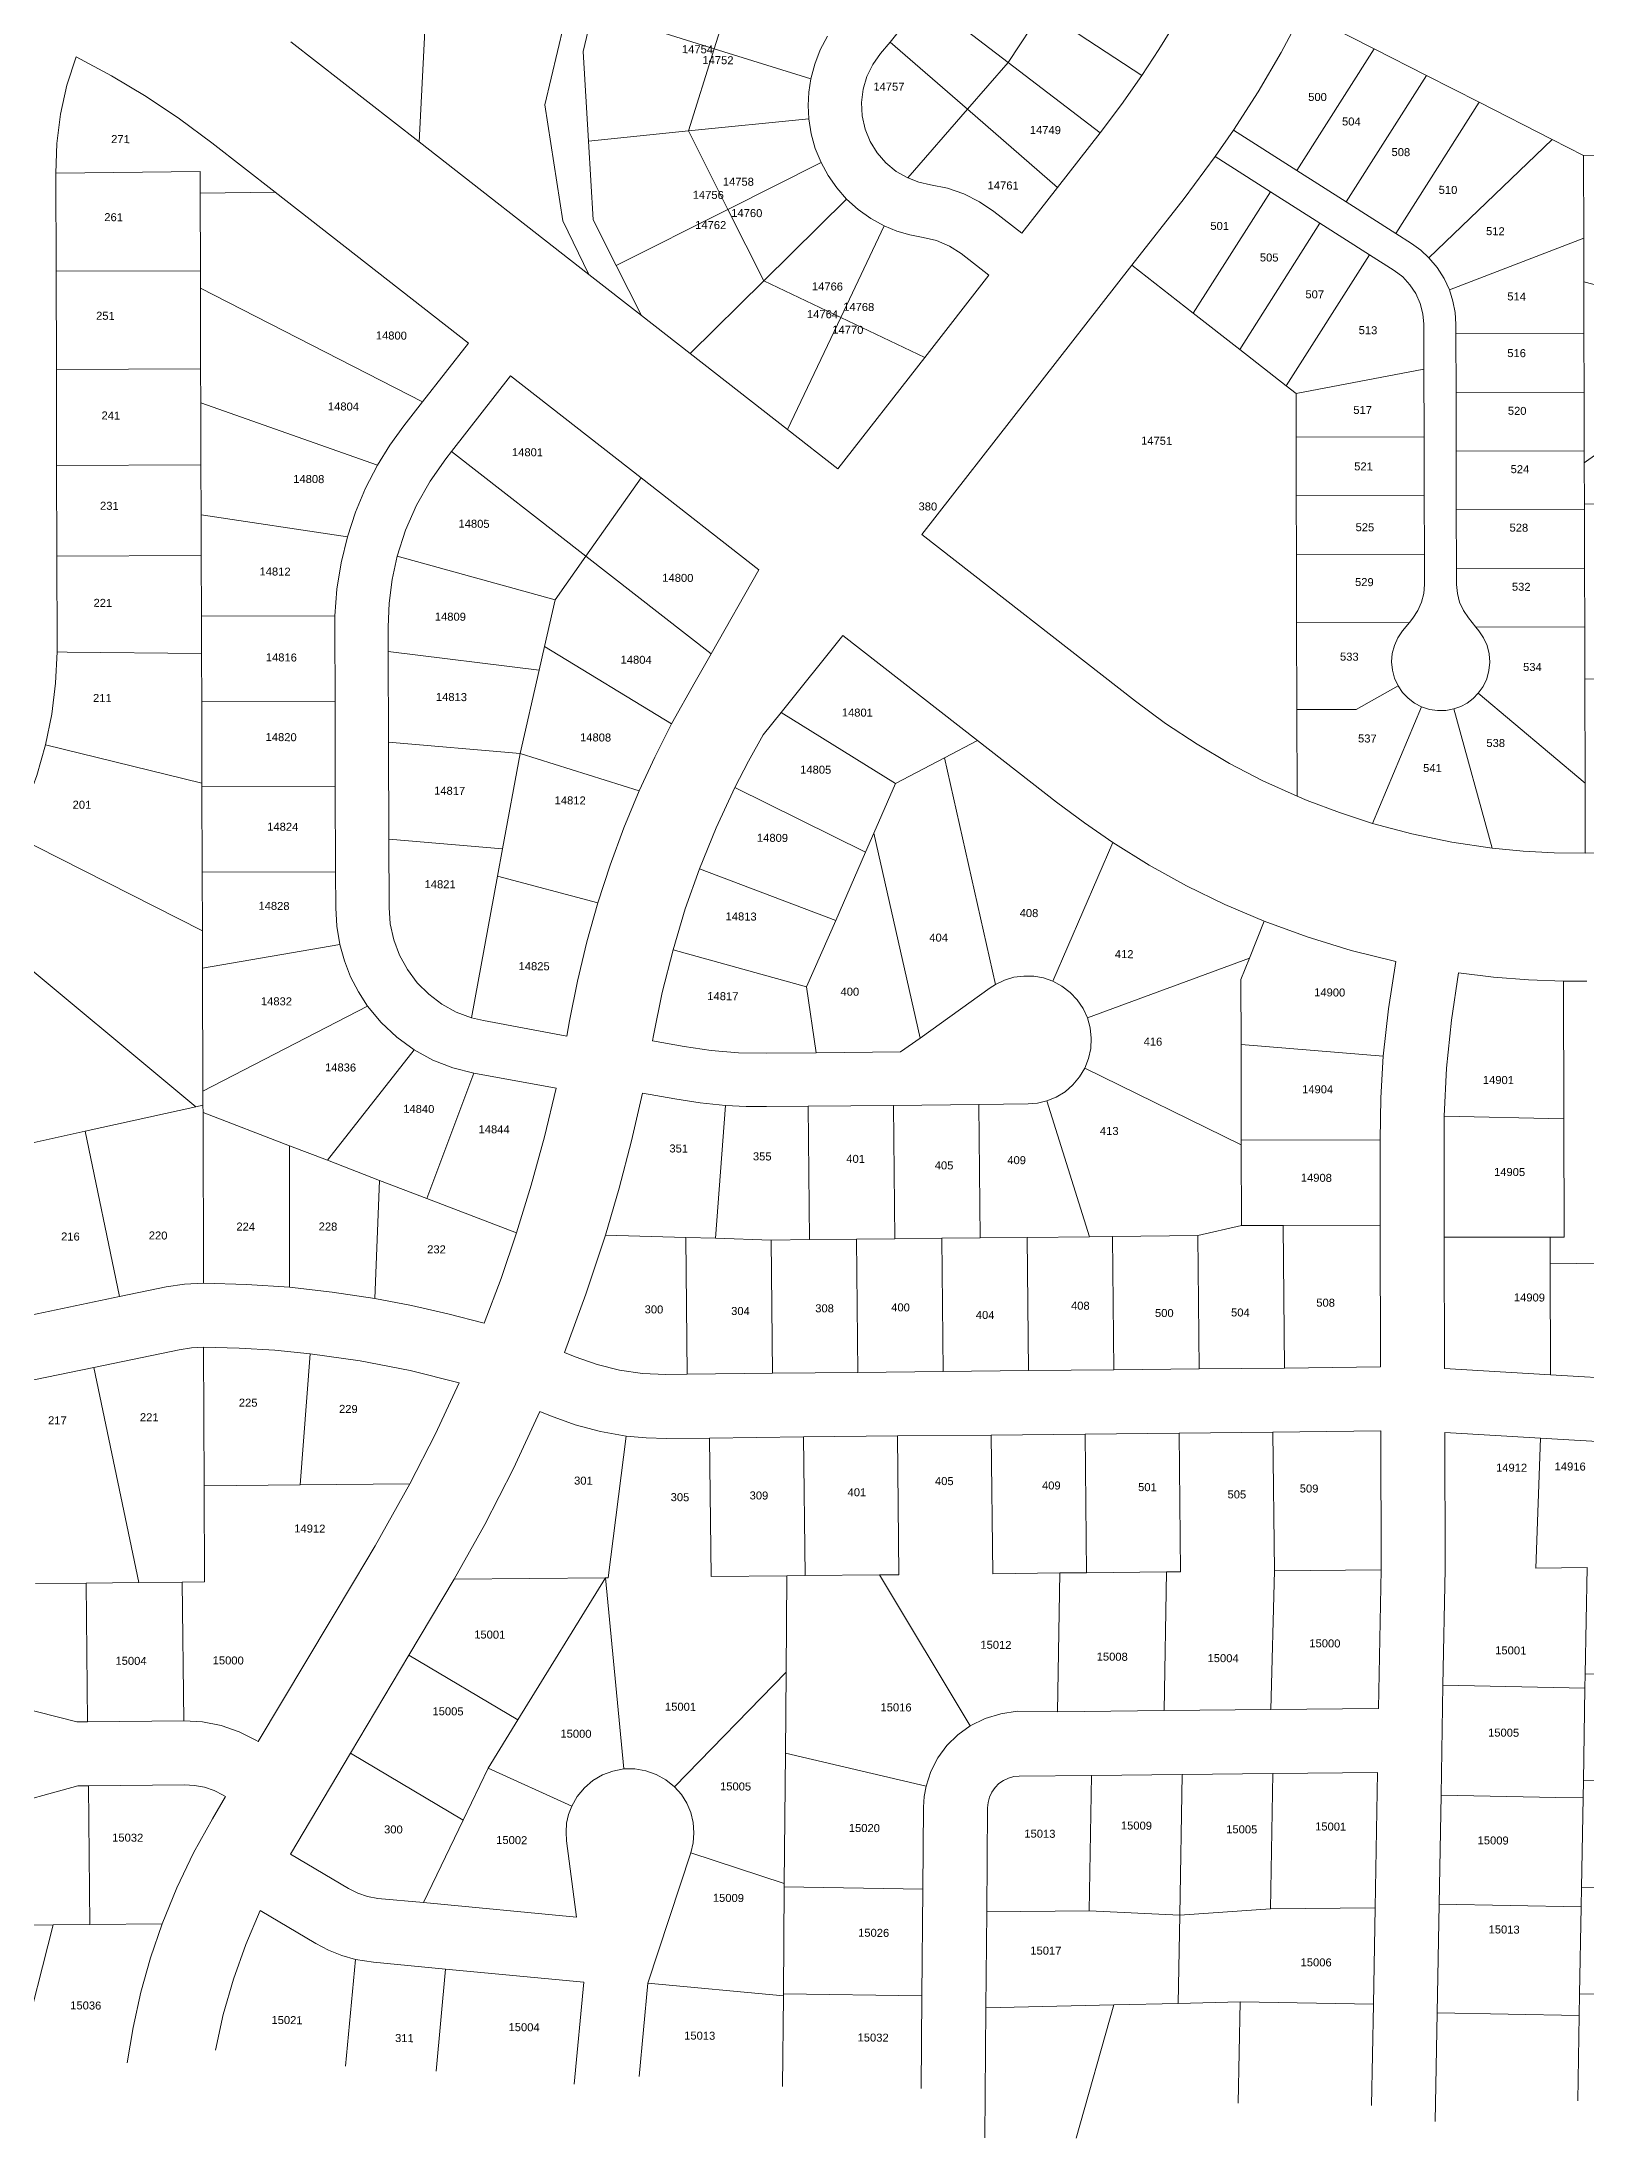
# Model space of a CAD drawing. Header units: feet. Extents: x 2808417 to 2820762, y 948624 to 970780.
# Drawn here: x 2813341 to 2814789, y 959745 to 961710 of the extents above; entities that cross this region are included whole.
import ezdxf
from ezdxf.enums import TextEntityAlignment as Align

# ---------------------------------------------------------------- set-up
doc = ezdxf.new("R2010")
doc.units = ezdxf.units.FT
doc.header["$LTSCALE"] = 0.015
doc.header["$MEASUREMENT"] = 0
doc.layers.add('Dakota County Addresses', color=7, linetype='Continuous')
doc.layers.add('Dakota County Parcels', color=7, linetype='Continuous')
doc.styles.add('Dimensions 100', font='arial.ttf')

# ---------------------------------------------------------------- blocks, each defined once
blk = doc.blocks.new('ACMAP_ANN_TEMPLATE_Dakota County Addresses')
at = {"layer": 'Dakota County Addresses', "style": 'Dimensions 100'}
blk.add_attdef('DakotaCountyAddress', text='', height=50, dxfattribs=at).set_placement((0, 0), align=Align.CENTER)

msp = doc.modelspace()

# ---------------------------------------------------------------- linework, layer by layer
at = {"layer": 'Dakota County Parcels', "lineweight": 5}
for p, q in [((2813694.8, 961616.2), (2813706.4, 961843.6)), ((2813971.3, 961703.4), (2813992.7, 961771.6)), ((2813812.6, 961650.9), (2813838.2, 961758.4)), ((2813848.5, 961700.7), (2813857.7, 961739)), ((2813857.7, 961739), (2813971.3, 961703.4)), ((2814136.4, 961709.6), (2814168.7, 961750.3)), ((2814168.7, 961750.3), (2814246.9, 961690.4)), ((2814246.9, 961690.4), (2814279, 961739.3)), ((2814279, 961739.3), (2814372.1, 961678.2)), ((2814522.8, 961737.3), (2814589.8, 961703.2)), ((2813574.7, 961709.9), (2813694.8, 961616.2)), ((2813853.6, 961616.8), (2813848.5, 961700.7)), ((2813947.2, 961626.3), (2813971.3, 961703.4)), ((2813971.3, 961703.4), (2814061.9, 961675)), ((2814127.4, 961698.9), (2814136.4, 961709.6)), ((2814136.4, 961709.6), (2814208.9, 961646.6)), ((2814517.3, 961589.3), (2814589.8, 961703.2)), ((2814589.8, 961703.2), (2814639, 961678.2)), ((2814208.9, 961646.6), (2814246.9, 961690.4)), ((2814246.9, 961690.4), (2814333.1, 961624.5)), ((2814563.7, 961559.7), (2814639, 961678.2)), ((2814639, 961678.2), (2814688.3, 961653.2)), ((2813812.6, 961650.9), (2813829.5, 961542.2)), ((2813947.2, 961626.3), (2814060.1, 961637.7)), ((2814152.9, 961582.2), (2814208.9, 961646.6)), ((2814208.9, 961646.6), (2814293.2, 961573.4)), ((2814610.1, 961530.2), (2814688.3, 961653.2)), ((2814688.3, 961653.2), (2814756.7, 961618.4)), ((2813500.7, 961615.2), (2813560, 961568.9)), ((2813694.8, 961616.2), (2813854, 961491.9)), ((2813853.6, 961616.8), (2813947.2, 961626.3)), ((2813858, 961542.9), (2813853.6, 961616.8)), ((2813947.2, 961626.3), (2813984.2, 961552.8)), ((2814293.2, 961573.4), (2814333.1, 961624.5)), ((2814458, 961627), (2814440.9, 961602.3)), ((2814517.3, 961589.3), (2814458, 961627)), ((2814641.3, 961507.3), (2814756.7, 961618.4)), ((2814756.7, 961618.4), (2814786.1, 961603.4)), ((2813984.2, 961552.8), (2814071.5, 961596.7)), ((2814411.7, 961563), (2814440.9, 961602.3)), ((2814492.7, 961569.3), (2814440.9, 961602.3)), ((2814786.1, 961603.4), (2814882.9, 961604.6)), ((2814786.3, 961525.9), (2814786.1, 961603.4)), ((2813354.3, 961586.6), (2813489.6, 961588.2)), ((2813354.6, 961494.8), (2813354.3, 961586.6)), ((2813489.6, 961568.1), (2813489.6, 961588.2)), ((2814563.7, 961559.7), (2814517.3, 961589.3)), ((2813489.6, 961568.1), (2813560, 961568.9)), ((2813489.9, 961495.2), (2813489.6, 961568.1)), ((2813560, 961568.9), (2813741.1, 961427.5)), ((2814017.9, 961485.8), (2814095.5, 961562.4)), ((2814259.6, 961530.4), (2814293.2, 961573.4)), ((2814362.8, 961500.4), (2814411.7, 961563)), ((2814420.3, 961455.5), (2814492.7, 961569.3)), ((2814539.1, 961539.8), (2814492.7, 961569.3)), ((2814610.1, 961530.2), (2814563.7, 961559.7)), ((2813829.5, 961542.2), (2813854, 961491.9)), ((2813858, 961542.9), (2813879.6, 961500.1)), ((2813879.6, 961500.1), (2813984.2, 961552.8)), ((2813984.2, 961552.8), (2814017.9, 961485.8)), ((2814090.1, 961451.5), (2814130.8, 961537.3)), ((2814233.6, 961550.7), (2814259.6, 961530.4)), ((2814463.9, 961421.5), (2814539.1, 961539.8)), ((2814585.5, 961510.3), (2814539.1, 961539.8)), ((2814624.8, 961520.8), (2814610.1, 961530.2)), ((2814660.5, 961477.3), (2814786.3, 961525.9)), ((2814786.4, 961484.9), (2814786.3, 961525.9)), ((2813879.6, 961500.1), (2813903.2, 961453.4)), ((2814362.8, 961500.4), (2814165.9, 961248.1)), ((2814202.8, 961511.3), (2814228.8, 961491)), ((2814420.3, 961455.5), (2814362.8, 961500.4)), ((2814507.4, 961387.5), (2814585.5, 961510.3)), ((2814608.7, 961495.5), (2814585.5, 961510.3)), ((2813354.6, 961494.8), (2813489.9, 961495.2)), ((2813354.9, 961402.8), (2813354.6, 961494.8)), ((2813489.9, 961479), (2813489.9, 961495.2)), ((2813490.1, 961403.2), (2813489.9, 961479)), ((2813489.9, 961479), (2813698, 961372.4)), ((2813854, 961491.9), (2813903.2, 961453.4)), ((2813948.9, 961417.7), (2814017.9, 961485.8)), ((2814017.9, 961485.8), (2814090.1, 961451.5)), ((2814168.8, 961414.1), (2814228.8, 961491)), ((2814786.4, 961484.9), (2814905.5, 961454.3)), ((2814786.5, 961436.4), (2814786.4, 961484.9)), ((2813903.2, 961453.4), (2813948.9, 961417.7)), ((2814040.2, 961346.5), (2814090.1, 961451.5)), ((2814090.1, 961451.5), (2814168.8, 961414.1)), ((2814463.9, 961421.5), (2814420.3, 961455.5)), ((2814636.5, 961445.1), (2814636.6, 961403)), ((2814666.5, 961445.1), (2814666.5, 961436.1)), ((2813698, 961372.4), (2813741.1, 961427.5)), ((2813948.9, 961417.7), (2814040.2, 961346.5)), ((2814507.4, 961387.5), (2814463.9, 961421.5)), ((2814666.5, 961436.1), (2814786.5, 961436.4)), ((2814666.5, 961436.1), (2814666.7, 961381.1)), ((2814786.7, 961381.4), (2814786.5, 961436.4)), ((2813354.9, 961402.8), (2813490.1, 961403.2)), ((2813355.1, 961312.8), (2813354.9, 961402.8)), ((2813490.2, 961371.5), (2813490.1, 961403.2)), ((2814087.2, 961309.7), (2814168.8, 961414.1)), ((2814516.7, 961380.3), (2814636.6, 961403)), ((2814636.6, 961403), (2814636.8, 961339.7)), ((2814786.8, 961315.2), (2814913.6, 961406.1)), ((2813725.1, 961325.8), (2813780.5, 961396.8)), ((2813780.5, 961396.8), (2813903, 961301.2)), ((2814516.7, 961380.3), (2814507.4, 961387.5)), ((2814516.8, 961339.4), (2814516.7, 961380.3)), ((2814666.7, 961381.1), (2814786.7, 961381.4)), ((2814666.7, 961381.1), (2814666.8, 961326.1)), ((2814786.8, 961326.4), (2814786.7, 961381.4)), ((2813490.4, 961313.3), (2813490.2, 961371.5)), ((2813490.2, 961371.5), (2813655.8, 961313)), ((2813680.4, 961349.9), (2813698, 961372.4)), ((2814040.2, 961346.5), (2814087.2, 961309.7)), ((2814516.8, 961339.4), (2814636.8, 961339.7)), ((2814516.9, 961284.4), (2814516.8, 961339.4)), ((2814636.8, 961339.7), (2814636.9, 961284.7)), ((2813719.9, 961319.1), (2813725.1, 961325.8)), ((2813725.1, 961325.8), (2813851, 961227.7)), ((2814666.8, 961326.1), (2814786.8, 961326.4)), ((2814666.8, 961326.1), (2814666.9, 961271.1)), ((2814786.8, 961315.2), (2814786.8, 961326.4)), ((2813355.1, 961312.8), (2813490.4, 961313.3)), ((2813355.4, 961227.8), (2813355.1, 961312.8)), ((2813490.6, 961266.5), (2813490.4, 961313.3)), ((2813851, 961227.7), (2813903, 961301.2)), ((2813903, 961301.2), (2814013.3, 961215)), ((2814786.9, 961276.5), (2814786.8, 961315.2)), ((2814516.9, 961284.4), (2814636.9, 961284.7)), ((2814517.1, 961229.4), (2814516.9, 961284.4)), ((2814636.9, 961284.7), (2814637, 961229.7)), ((2813490.7, 961228.3), (2813490.6, 961266.5)), ((2813490.6, 961266.5), (2813627.6, 961245.8)), ((2814666.9, 961271.1), (2814786.9, 961271.4)), ((2814666.9, 961271.1), (2814667.1, 961216.1)), ((2814786.9, 961276.5), (2814849.4, 961277)), ((2814786.9, 961271.4), (2814786.9, 961276.5)), ((2814787.1, 961216.4), (2814786.9, 961271.4)), ((2814165.9, 961248.1), (2814366.1, 961091.8)), ((2813355.4, 961227.8), (2813490.7, 961228.3)), ((2813355.7, 961143.9), (2813355.4, 961227.8)), ((2813490.8, 961171.6), (2813490.7, 961228.3)), ((2813674.4, 961227.6), (2813822.2, 961186.9)), ((2813822.2, 961186.9), (2813851, 961227.7)), ((2813851, 961227.7), (2813968.4, 961136.1)), ((2814517.1, 961229.4), (2814637, 961229.7)), ((2814517.2, 961165.4), (2814517.1, 961229.4)), ((2814637, 961229.7), (2814637.1, 961201.1)), ((2813968.4, 961136.1), (2814013.3, 961215)), ((2814667.1, 961216.1), (2814787.1, 961216.4)), ((2814667.1, 961216.1), (2814667.1, 961201.2)), ((2814787.2, 961161.4), (2814787.1, 961216.4)), ((2813812.3, 961143), (2813822.2, 961186.9)), ((2813490.8, 961171.6), (2813616, 961171.9)), ((2813491, 961136.4), (2813490.8, 961171.6)), ((2813616, 961171.9), (2813615.9, 961161.2)), ((2814517.2, 961165.4), (2814622.9, 961165.7)), ((2814517.4, 961083.9), (2814517.2, 961165.4)), ((2814622.9, 961165.7), (2814616.4, 961157.7)), ((2814626.1, 961169.7), (2814622.9, 961165.7)), ((2814678.3, 961169.8), (2814685.3, 961161.1)), ((2813355.6, 961138), (2813355.7, 961143.9)), ((2813616.1, 961091.9), (2813615.9, 961161.2)), ((2813665.9, 961138.4), (2813665.8, 961161.4)), ((2813807.3, 961120.9), (2813812.3, 961143)), ((2813812.3, 961143), (2813931.5, 961070.6)), ((2814034.1, 961081.3), (2814092.1, 961153.5)), ((2814092.1, 961153.5), (2814218.2, 961055)), ((2814685.3, 961161.1), (2814787.2, 961161.4)), ((2814685.3, 961161.1), (2814688, 961157.8)), ((2814787.3, 961112.4), (2814787.2, 961161.4)), ((2813355.6, 961138), (2813365, 961137.9)), ((2813365, 961137.9), (2813491, 961136.4)), ((2813491.1, 961091.6), (2813491, 961136.4)), ((2813666.2, 961053.4), (2813665.9, 961138.4)), ((2813665.9, 961138.4), (2813807.3, 961120.9)), ((2813953.5, 961109.9), (2813968.4, 961136.1)), ((2813789.6, 961042.9), (2813807.3, 961120.9)), ((2813953.5, 961109.9), (2813931.5, 961070.6)), ((2814573.1, 961084), (2814612.3, 961106.2)), ((2814787.3, 961112.4), (2814906.1, 961113.8)), ((2814787.6, 961014.9), (2814787.3, 961112.4)), ((2813491.1, 961091.6), (2813616.1, 961091.9)), ((2813491.3, 961015.1), (2813491.1, 961091.6)), ((2813616.3, 961012), (2813616.1, 961091.9)), ((2814517.4, 961083.9), (2814573.1, 961084)), ((2814517.6, 961002.7), (2814517.4, 961083.9)), ((2814588.3, 960977.3), (2814634.4, 961086.5)), ((2814700.5, 960954.2), (2814664.5, 961084.5)), ((2814687.5, 961099.2), (2814787.6, 961014.9)), ((2814017.2, 961060.2), (2814034.1, 961081.3)), ((2814034.1, 961081.3), (2814141.4, 961014.7)), ((2813344.7, 961050.9), (2813491.3, 961015.1)), ((2813666.5, 960962.4), (2813666.2, 961053.4)), ((2813666.2, 961053.4), (2813789.6, 961042.9)), ((2814187.2, 961038.8), (2814218.2, 961055)), ((2814218.2, 961055), (2814292.3, 960997.2)), ((2813773.1, 960953.4), (2813789.6, 961042.9)), ((2813789.6, 961042.9), (2813901, 961007.7)), ((2814141.4, 961014.7), (2814187.2, 961038.8)), ((2814187.2, 961038.8), (2814235, 960826.3)), ((2813491.3, 961011.6), (2813491.3, 961015.1)), ((2813491.3, 961011.6), (2813616.3, 961012)), ((2813491.6, 960931.6), (2813491.3, 961011.6)), ((2813616.6, 960932), (2813616.3, 961012)), ((2813990.7, 961010.8), (2814113.2, 960950.3)), ((2814121.1, 960968.2), (2814141.4, 961014.7)), ((2814787.8, 960949.4), (2814787.6, 961014.9)), ((2814527, 960998.8), (2814517.6, 961002.7)), ((2813313.6, 960967), (2813491.7, 960876.5)), ((2814113.2, 960950.3), (2814121.1, 960968.2)), ((2814121.1, 960968.2), (2814164.3, 960776.1)), ((2813666.5, 960962.4), (2813773.1, 960953.4)), ((2813666.7, 960898.3), (2813666.5, 960962.4)), ((2813768.4, 960927.8), (2813773.1, 960953.4)), ((2814085.3, 960886.4), (2814113.2, 960950.3)), ((2814288.7, 960829.4), (2814345.1, 960959.3)), ((2814787.8, 960949.4), (2814854, 960950.3)), ((2813491.6, 960931.6), (2813616.6, 960932)), ((2813491.7, 960876.5), (2813491.6, 960931.6)), ((2813616.7, 960898.1), (2813616.6, 960932)), ((2813743.8, 960795.1), (2813768.4, 960927.8)), ((2813768.4, 960927.8), (2813862.2, 960902.7)), ((2813957.6, 960934.8), (2814085.3, 960886.4)), ((2813266, 960894.5), (2813485.7, 960711.7)), ((2813491.8, 960841.6), (2813491.7, 960876.5)), ((2814058, 960824.2), (2814085.3, 960886.4)), ((2814473, 960851), (2814486.8, 960885.6)), ((2813491.8, 960841.6), (2813620.5, 960863.9)), ((2813932.8, 960858.8), (2814058, 960824.2)), ((2814321.2, 960795.1), (2814473, 960851)), ((2814465, 960830.9), (2814473, 960851)), ((2813492.2, 960726.3), (2813491.8, 960841.6)), ((2814465.2, 960770.1), (2814465, 960830.9)), ((2814767.3, 960829.5), (2814789.2, 960829.5)), ((2814767.6, 960700.4), (2814767.3, 960829.5)), ((2814067, 960762.3), (2814058, 960824.2)), ((2814164.3, 960776.1), (2814230, 960823.1)), ((2814235, 960826.3), (2814230, 960823.1)), ((2813492.2, 960726.3), (2813646.6, 960806)), ((2813743.8, 960795.1), (2813755.1, 960792.4)), ((2813755.1, 960792.4), (2813833.2, 960778)), ((2813833.2, 960778), (2813835.8, 960792.3)), ((2813913.7, 960773.5), (2813914.6, 960778.4)), ((2813913.7, 960773.5), (2813943.3, 960768.2)), ((2814146.1, 960763.1), (2814164.3, 960776.1)), ((2814465.2, 960770.1), (2814598.5, 960759.1)), ((2814465.4, 960680.5), (2814465.2, 960770.1)), ((2813608.9, 960661.5), (2813690.1, 960765.1)), ((2814020, 960761.8), (2814067, 960762.3)), ((2814067, 960762.3), (2814146.1, 960763.1)), ((2813702.2, 960625.6), (2813746, 960743.2)), ((2813746, 960743.2), (2813823.2, 960729)), ((2814318.8, 960747.9), (2814465.4, 960676)), ((2813381.9, 960688.8), (2813485.7, 960711.7)), ((2813485.7, 960711.7), (2813492.2, 960713.1)), ((2813492.2, 960719), (2813492.2, 960726.3)), ((2813492.2, 960717.2), (2813492.2, 960719)), ((2813492.2, 960713.1), (2813492.2, 960717.2)), ((2813492.3, 960706.3), (2813492.2, 960713.1)), ((2813904.1, 960724.4), (2813934.4, 960719)), ((2813972.7, 960588.4), (2813981.9, 960713)), ((2814020.5, 960711.8), (2814059.4, 960712.2)), ((2814059.4, 960712.2), (2814139.3, 960713)), ((2814060.6, 960587.2), (2814059.4, 960712.2)), ((2814139.3, 960713), (2814219.3, 960713.9)), ((2814140.6, 960588), (2814139.3, 960713)), ((2814219.3, 960713.9), (2814265.5, 960714.3)), ((2814220.6, 960588.9), (2814219.3, 960713.9)), ((2814323.1, 960589.9), (2814283, 960717.1)), ((2813492.3, 960706.3), (2813573.4, 960675.1)), ((2813492.7, 960546.3), (2813492.3, 960706.3)), ((2814655.6, 960703), (2814655.4, 960681)), ((2814655.6, 960703), (2814767.6, 960700.4)), ((2814767.9, 960589.6), (2814767.6, 960700.4)), ((2813320.1, 960675.1), (2813381.9, 960688.8)), ((2813414.1, 960533.7), (2813381.9, 960688.8)), ((2813573.4, 960675.1), (2813608.9, 960661.5)), ((2813573.4, 960542.5), (2813573.4, 960675.1)), ((2814465.4, 960680.5), (2814595.4, 960680.8)), ((2814465.4, 960676), (2814465.4, 960680.5)), ((2814465.6, 960600.4), (2814465.4, 960676)), ((2814595.6, 960600.8), (2814595.4, 960680.8)), ((2814655.6, 960589.4), (2814655.4, 960681)), ((2813608.9, 960661.5), (2813657.8, 960642.7)), ((2813653.4, 960532), (2813657.8, 960642.7)), ((2813657.8, 960642.7), (2813702.2, 960625.6)), ((2813702.2, 960625.6), (2813786.2, 960593.4)), ((2814424.6, 960591), (2814465.6, 960600.4)), ((2814465.6, 960600.4), (2814504.5, 960600.5)), ((2814504.5, 960600.5), (2814595.6, 960600.8)), ((2814505.9, 960466.8), (2814504.5, 960600.5)), ((2814595.9, 960467.8), (2814595.6, 960600.8)), ((2813869.5, 960591.4), (2813944.7, 960589.2)), ((2813944.7, 960589.2), (2813972.7, 960588.4)), ((2813946, 960461), (2813944.7, 960589.2)), ((2813972.7, 960588.4), (2814024.7, 960586.8)), ((2814024.7, 960586.8), (2814060.6, 960587.2)), ((2814026, 960461.9), (2814024.7, 960586.8)), ((2814060.6, 960587.2), (2814104.7, 960587.7)), ((2814104.7, 960587.7), (2814140.6, 960588)), ((2814106, 960462.7), (2814104.7, 960587.7)), ((2814140.6, 960588), (2814184.7, 960588.5)), ((2814184.7, 960588.5), (2814220.6, 960588.9)), ((2814186, 960463.5), (2814184.7, 960588.5)), ((2814220.6, 960588.9), (2814264.7, 960589.3)), ((2814264.7, 960589.3), (2814323.1, 960589.9)), ((2814265.9, 960464.4), (2814264.7, 960589.3)), ((2814323.1, 960589.9), (2814344.6, 960590.2)), ((2814344.6, 960590.2), (2814424.6, 960591)), ((2814345.9, 960465.2), (2814344.6, 960590.2)), ((2814425.9, 960466), (2814424.6, 960591)), ((2814655.6, 960589.4), (2814754.8, 960589.6)), ((2814655.9, 960466.4), (2814655.6, 960589.4)), ((2814754.8, 960589.6), (2814767.9, 960589.6)), ((2814754.8, 960564.5), (2814754.8, 960589.6)), ((2814754.8, 960564.5), (2814858.6, 960565.8)), ((2814755.1, 960460.5), (2814754.8, 960564.5)), ((2813330.9, 960516.4), (2813414.1, 960533.7)), ((2813414.1, 960533.7), (2813457.7, 960542.8)), ((2813390.1, 960467.4), (2813470, 960484)), ((2813493.3, 960356.3), (2813492.9, 960486.3)), ((2813583.3, 960357.3), (2813592.7, 960480.2)), ((2813831, 960481.5), (2813841.2, 960477.3)), ((2813297.1, 960448.1), (2813390.1, 960467.4)), ((2813432.1, 960265.7), (2813390.1, 960467.4)), ((2813926, 960460.8), (2813946, 960461)), ((2813946, 960461), (2814026, 960461.9)), ((2814026, 960461.9), (2814106, 960462.7)), ((2814106, 960462.7), (2814186, 960463.5)), ((2814186, 960463.5), (2814265.9, 960464.4)), ((2814265.9, 960464.4), (2814345.9, 960465.2)), ((2814345.9, 960465.2), (2814425.9, 960466)), ((2814425.9, 960466), (2814505.9, 960466.8)), ((2814505.9, 960466.8), (2814595.9, 960467.8)), ((2814655.9, 960466.4), (2814755.1, 960460.5)), ((2814755.1, 960460.5), (2814859.9, 960454.4)), ((2813808, 960426.1), (2813818.1, 960421.9)), ((2813872, 960270.3), (2813889, 960403)), ((2813926.6, 960400.8), (2813967.1, 960401.2)), ((2813967.1, 960401.2), (2814055.1, 960402.2)), ((2813968.5, 960271.3), (2813967.1, 960401.2)), ((2814055.1, 960402.2), (2814143.1, 960403.1)), ((2814056.5, 960272.2), (2814055.1, 960402.2)), ((2814143.1, 960403.1), (2814231.1, 960404)), ((2814144.5, 960273.1), (2814143.1, 960403.1)), ((2814231.1, 960404), (2814319.1, 960404.9)), ((2814232.4, 960274), (2814231.1, 960404)), ((2814319.1, 960404.9), (2814407.1, 960405.8)), ((2814320.4, 960274.9), (2814319.1, 960404.9)), ((2814407.1, 960405.8), (2814495, 960406.7)), ((2814408.4, 960275.8), (2814407.1, 960405.8)), ((2814495, 960406.7), (2814596.1, 960407.8)), ((2814496.4, 960276.8), (2814495, 960406.7)), ((2814596.4, 960277.8), (2814596.1, 960407.8)), ((2814656.4, 960278.4), (2814656, 960406.3)), ((2814656, 960406.3), (2814745.9, 960401)), ((2814741.4, 960279.3), (2814745.9, 960401)), ((2814745.9, 960401), (2814825.7, 960396.3)), ((2813493.3, 960356.3), (2813583.3, 960357.3)), ((2813583.3, 960357.3), (2813686.2, 960358.3)), ((2813653.6, 960300.3), (2813686.2, 960358.3)), ((2813493.6, 960266.3), (2813493.3, 960356.3)), ((2813634.3, 960267.8), (2813653.6, 960300.3)), ((2814654.4, 960169.4), (2814656.4, 960278.4)), ((2814741.4, 960279.3), (2814789.4, 960279.8)), ((2814787.7, 960179.8), (2814789.4, 960279.8)), ((2813335.3, 960264.7), (2813382.9, 960265.2)), ((2813382.9, 960265.2), (2813432.1, 960265.7)), ((2813384.2, 960135.2), (2813382.9, 960265.2)), ((2813432.1, 960265.7), (2813472.9, 960266.1)), ((2813472.9, 960266.1), (2813493.6, 960266.3)), ((2813474.2, 960136.1), (2813472.9, 960266.1)), ((2813544, 960116.7), (2813634.3, 960267.8)), ((2813685.1, 960197.7), (2813727.8, 960268.8)), ((2813727.8, 960268.8), (2813869.5, 960270.2)), ((2813787.5, 960137), (2813869.5, 960270.2)), ((2813869.5, 960270.2), (2813872, 960270.3)), ((2813869.5, 960270.2), (2813886.7, 960091)), ((2813968.5, 960271.3), (2814039.4, 960272)), ((2814038.7, 960181.7), (2814039.4, 960272)), ((2814039.4, 960272), (2814056.5, 960272.2)), ((2814056.5, 960272.2), (2814126.4, 960272.9)), ((2814126.4, 960272.9), (2814144.5, 960273.1)), ((2814126.4, 960272.9), (2814211.3, 960131.5)), ((2814232.4, 960274), (2814295.3, 960274.7)), ((2814293, 960144.7), (2814295.3, 960274.7)), ((2814295.3, 960274.7), (2814320.4, 960274.9)), ((2814320.4, 960274.9), (2814395.3, 960275.7)), ((2814393, 960145.7), (2814395.3, 960275.7)), ((2814395.3, 960275.7), (2814408.4, 960275.8)), ((2814493, 960146.8), (2814496.4, 960276.8)), ((2814496.4, 960276.8), (2814596.4, 960277.8)), ((2814594, 960147.8), (2814596.4, 960277.8)), ((2813630.5, 960105.7), (2813685.1, 960197.7)), ((2813685.1, 960197.7), (2813787.5, 960137)), ((2813934.3, 960074.3), (2814038.7, 960181.7)), ((2814038.1, 960105.9), (2814038.7, 960181.7)), ((2814787.7, 960179.8), (2814918.6, 960181.4)), ((2813267.7, 960162), (2813374.2, 960135.1)), ((2814652.6, 960066.4), (2814654.4, 960169.4)), ((2814654.4, 960169.4), (2814787.5, 960166.8)), ((2814786, 960079.8), (2814787.5, 960166.8)), ((2814787.5, 960166.8), (2814787.7, 960179.8)), ((2814255.2, 960145.3), (2814293, 960144.7)), ((2814293, 960144.7), (2814393, 960145.7)), ((2814393, 960145.7), (2814493, 960146.8)), ((2814493, 960146.8), (2814594, 960147.8)), ((2813374.2, 960135.1), (2813384.2, 960135.2)), ((2813384.2, 960135.2), (2813474.2, 960136.1)), ((2813759.6, 960091.8), (2813787.5, 960137)), ((2813541.9, 960118), (2813544, 960116.7)), ((2813574.4, 960011.1), (2813630.5, 960105.7)), ((2813630.5, 960105.7), (2813736.2, 960043.1)), ((2814037, 959983.7), (2814038.1, 960105.9)), ((2814038.1, 960105.9), (2814170, 960074.9)), ((2813736.2, 960043.1), (2813759.6, 960091.8)), ((2813759.6, 960091.8), (2813837.9, 960056.1)), ((2814257.3, 960084.3), (2814324.9, 960085)), ((2814322.7, 959958.1), (2814324.9, 960085)), ((2814324.9, 960085), (2814410, 960085.9)), ((2814407.7, 959954), (2814410, 960085.9)), ((2814410, 960085.9), (2814495, 960086.8)), ((2814492.7, 959959.8), (2814495, 960086.8)), ((2814495, 960086.8), (2814592.9, 960087.8)), ((2814590.7, 959960.9), (2814592.9, 960087.8)), ((2813268.9, 960046), (2813374.9, 960075.1)), ((2813374.9, 960075.1), (2813384.9, 960075.2)), ((2813384.9, 960075.2), (2813474.8, 960076.2)), ((2813386.2, 959945.2), (2813384.9, 960075.2)), ((2813501.2, 960044.4), (2813513.4, 960065.1)), ((2813513.4, 960065.1), (2813511.3, 960066.4)), ((2814650.8, 959964.4), (2814652.6, 960066.4)), ((2814784.2, 959979.9), (2814785.7, 960063.9)), ((2814785.7, 960063.9), (2814786, 960079.8)), ((2814786, 960079.8), (2814917.7, 960081.4)), ((2813698.9, 959965.7), (2813736.2, 960043.1)), ((2814167, 959978.4), (2814167.6, 960055.1)), ((2814226.8, 959957.1), (2814227.6, 960054.6)), ((2813833, 960023.5), (2813842.3, 959952.2)), ((2813574.4, 960011.1), (2813628.6, 959979)), ((2813909.3, 959890.4), (2813949.4, 960012.5)), ((2813949.4, 960012.5), (2814037, 959983.7)), ((2814037, 959980.4), (2814037, 959983.7)), ((2813656.1, 959969.7), (2813698.9, 959965.7)), ((2813698.9, 959965.7), (2813842.3, 959952.2)), ((2814036.2, 959880.4), (2814037, 959980.4)), ((2814037, 959980.4), (2814167, 959978.4)), ((2814166.1, 959878.4), (2814167, 959978.4)), ((2814649, 959862.5), (2814650.8, 959964.4)), ((2814650.8, 959964.4), (2814783.9, 959961.9)), ((2814783.9, 959961.9), (2814784.2, 959979.9)), ((2814784.2, 959979.9), (2814916.9, 959981.4)), ((2813296.9, 959944.3), (2813351.8, 959944.9)), ((2813322.3, 959828.1), (2813351.8, 959944.9)), ((2813351.8, 959944.9), (2813386.2, 959945.2)), ((2813386.2, 959945.2), (2813454.1, 959945.9)), ((2813546, 959958.3), (2813598, 959927.4)), ((2814226, 959867.1), (2814226.8, 959957.1)), ((2814226.8, 959957.1), (2814322.7, 959958.1)), ((2814322.7, 959958.1), (2814407.7, 959954)), ((2814406.2, 959871.3), (2814407.7, 959954)), ((2814407.7, 959954), (2814492.7, 959959.8)), ((2814492.7, 959959.8), (2814590.7, 959960.9)), ((2814589.2, 959870.5), (2814590.7, 959960.9)), ((2814782.5, 959879.9), (2814783.9, 959961.9)), ((2813625.8, 959812.5), (2813635.2, 959912.5)), ((2813635.2, 959912.5), (2813652.1, 959909.8)), ((2813652.1, 959909.8), (2813719.7, 959903.4)), ((2813710.7, 959807.7), (2813719.7, 959903.4)), ((2813719.7, 959903.4), (2813849.1, 959891.2)), ((2813840.1, 959795.5), (2813849.1, 959891.2)), ((2813901, 959802.8), (2813909.3, 959890.4)), ((2813909.3, 959890.4), (2814036.2, 959878.4)), ((2814035.5, 959793.4), (2814036.2, 959878.4)), ((2814036.2, 959878.4), (2814036.2, 959880.4)), ((2814036.2, 959880.4), (2814166.1, 959878.4)), ((2814165.4, 959791.5), (2814166.1, 959878.4)), ((2814225, 959745.3), (2814226, 959867.1)), ((2814226, 959867.1), (2814346, 959869.9)), ((2814310.7, 959745.1), (2814346, 959869.9)), ((2814346, 959869.9), (2814406.2, 959871.3)), ((2814406.2, 959871.3), (2814464.2, 959872.7)), ((2814462.5, 959777.7), (2814464.2, 959872.7)), ((2814464.2, 959872.7), (2814589.2, 959870.5)), ((2814587.5, 959775.5), (2814589.2, 959870.5)), ((2814782.1, 959859.9), (2814782.5, 959879.9)), ((2814782.5, 959879.9), (2814916, 959881.4)), ((2814647.2, 959760.5), (2814649, 959862.5)), ((2814649, 959862.5), (2814782.1, 959859.9)), ((2814780.7, 959779.9), (2814782.1, 959859.9))]:
    msp.add_line(p, q, dxfattribs=at)
for points in [[(2814458, 961627), (2814481.1, 961662.9), (2814502.7, 961699.7), (2814522.8, 961737.3)], [(2814077.6, 961715.1), (2814070.8, 961702.4), (2814065.6, 961688.9), (2814061.9, 961675)], [(2814372.1, 961678.2), (2814388.1, 961702.6), (2814403.4, 961727.4)], [(2813373.3, 961695.8), (2813364.8, 961669.3), (2813358.8, 961642.1), (2813355.3, 961614.4), (2813354.3, 961586.6)], [(2813500.7, 961615.2), (2813470.4, 961637.7), (2813439, 961658.7), (2813406.6, 961678.1), (2813373.3, 961695.8)], [(2814127.4, 961698.9), (2814120, 961688.7), (2814114.5, 961677.4), (2814111, 961665.3), (2814109.5, 961652.9), (2814110.1, 961640.4), (2814112.8, 961628.1), (2814117.5, 961616.5), (2814124, 961605.8), (2814132.3, 961596.3), (2814142, 961588.4), (2814152.9, 961582.2)], [(2814061.9, 961675), (2814060.1, 961662.6), (2814059.4, 961650.1), (2814060.1, 961637.7)], [(2814333.1, 961624.5), (2814353, 961651), (2814372.1, 961678.2)], [(2814060.1, 961637.7), (2814062.3, 961623.6), (2814066.1, 961609.9), (2814071.5, 961596.7)], [(2814071.5, 961596.7), (2814078.2, 961584.4), (2814086.2, 961572.9), (2814095.5, 961562.4)], [(2814152.9, 961582.2), (2814163.2, 961578.3), (2814174, 961575.9)], [(2814233.6, 961550.7), (2814220, 961559.9), (2814205.4, 961567.2), (2814190, 961572.6), (2814174, 961575.9)], [(2814095.5, 961562.4), (2814106.3, 961552.7), (2814118.1, 961544.3), (2814130.8, 961537.3)], [(2814130.8, 961537.3), (2814142.5, 961532.5), (2814154.6, 961528.8), (2814167.1, 961526.4)], [(2814202.8, 961511.3), (2814191.8, 961518.4), (2814179.8, 961523.5), (2814167.1, 961526.4)], [(2814624.8, 961520.8), (2814633.5, 961514.6), (2814641.3, 961507.3)], [(2814641.3, 961507.3), (2814649, 961498.2), (2814655.4, 961488.1), (2814660.5, 961477.3)], [(2814608.7, 961495.5), (2814616.7, 961489.5), (2814623.5, 961482.2), (2814629.1, 961473.8), (2814633.1, 961464.7), (2814635.6, 961455), (2814636.5, 961445.1)], [(2814660.5, 961477.3), (2814663.8, 961466.9), (2814665.8, 961456.1), (2814666.5, 961445.1)], [(2813680.4, 961349.9), (2813667.4, 961331.9), (2813655.8, 961313)], [(2813655.8, 961313), (2813644.6, 961291.4), (2813635.2, 961268.9), (2813627.6, 961245.8)], [(2813719.9, 961319.1), (2813705.1, 961298.1), (2813692.5, 961275.7), (2813682.2, 961252.1), (2813674.4, 961227.6)], [(2813627.6, 961245.8), (2813621.7, 961221.5), (2813617.8, 961196.9), (2813616, 961171.9)], [(2813674.4, 961227.6), (2813669.6, 961205.8), (2813666.8, 961183.7), (2813665.8, 961161.4)], [(2814637.1, 961201.1), (2814636.4, 961192.7), (2814634.3, 961184.5), (2814630.8, 961176.8), (2814626.1, 961169.7)], [(2814667.1, 961201.2), (2814667.9, 961192.8), (2814670, 961184.6), (2814673.5, 961176.9), (2814678.3, 961169.8)], [(2814612.3, 961106.2), (2814609, 961113.3), (2814607, 961120.9), (2814606.3, 961128.7), (2814606.9, 961136.5), (2814608.9, 961144), (2814612.1, 961151.2), (2814616.4, 961157.7)], [(2814688, 961157.8), (2814692.5, 961151.3), (2814695.7, 961144), (2814697.7, 961136.3), (2814698.3, 961128.4), (2814697.5, 961120.5), (2814695.4, 961112.9), (2814692, 961105.7), (2814687.5, 961099.2)], [(2813344.7, 961050.9), (2813350.5, 961079.6), (2813354.2, 961108.7), (2813355.6, 961138)], [(2814634.4, 961086.5), (2814627.7, 961090), (2814621.7, 961094.5), (2814616.5, 961100), (2814612.3, 961106.2)], [(2814366.1, 961091.8), (2814394.5, 961070.8), (2814423.9, 961051.4), (2814454.3, 961033.5), (2814485.5, 961017.3), (2814517.6, 961002.7)], [(2814664.5, 961084.5), (2814657, 961083.1), (2814649.3, 961083), (2814641.7, 961084.1), (2814634.4, 961086.5)], [(2814687.5, 961099.2), (2814682.6, 961094.3), (2814677.1, 961090.1), (2814671, 961086.9), (2814664.5, 961084.5)], [(2813931.5, 961070.6), (2813915.7, 961039.4), (2813901, 961007.7)], [(2813313.6, 960967), (2813326.1, 960994.1), (2813336.5, 961022.1), (2813344.7, 961050.9)], [(2814017.2, 961060.2), (2814003.6, 961035.7), (2813990.7, 961010.8)], [(2813901, 961007.7), (2813886.7, 960973.2), (2813873.8, 960938.2), (2813862.2, 960902.7)], [(2813990.7, 961010.8), (2813973.3, 960973.2), (2813957.6, 960934.8)], [(2814292.3, 960997.2), (2814318.3, 960977.7), (2814345.1, 960959.3)], [(2814588.3, 960977.3), (2814557.4, 960987.4), (2814527, 960998.8)], [(2814700.5, 960954.2), (2814662.7, 960959.8), (2814625.2, 960967.5), (2814588.3, 960977.3)], [(2814345.1, 960959.3), (2814379, 960938.2), (2814414.1, 960918.9), (2814450, 960901.3), (2814486.8, 960885.6)], [(2814700.5, 960954.2), (2814729.5, 960951.3), (2814758.6, 960949.8), (2814787.8, 960949.4)], [(2813957.6, 960934.8), (2813944.3, 960897.1), (2813932.8, 960858.8)], [(2813616.7, 960898.1), (2813617.7, 960880.9), (2813620.5, 960863.9)], [(2813666.7, 960898.3), (2813667.8, 960883), (2813671.1, 960868), (2813676.4, 960853.7), (2813683.8, 960840.2), (2813693, 960827.9), (2813703.8, 960817.1), (2813716, 960807.9), (2813729.5, 960800.5), (2813743.8, 960795.1)], [(2813862.2, 960902.7), (2813852, 960866.2), (2813843.2, 960829.4), (2813835.8, 960792.3)], [(2814486.8, 960885.6), (2814527.2, 960870.8), (2814568.3, 960858.2), (2814610.1, 960847.8)], [(2813620.5, 960863.9), (2813624.8, 960848.5), (2813630.6, 960833.6), (2813637.9, 960819.4), (2813646.6, 960806)], [(2813932.8, 960858.8), (2813922.7, 960818.8), (2813914.6, 960778.4)], [(2814288.7, 960829.4), (2814279.9, 960832.4), (2814270.8, 960834), (2814261.5, 960834.2), (2814252.3, 960833), (2814243.4, 960830.3), (2814235, 960826.3)], [(2814321.2, 960795.1), (2814317.1, 960803.9), (2814311.7, 960811.9), (2814305, 960818.9), (2814297.3, 960824.8), (2814288.7, 960829.4)], [(2814610.1, 960847.8), (2814603.2, 960803.6), (2814598.5, 960759.1)], [(2814669.1, 960837.2), (2814662.3, 960792.7), (2814657.8, 960747.9), (2814655.6, 960703)], [(2814669.1, 960837.2), (2814701.7, 960833.3), (2814734.5, 960830.7), (2814767.3, 960829.5)], [(2813646.6, 960806), (2813659.3, 960790.6), (2813673.9, 960776.9), (2813690.1, 960765.1)], [(2814318.8, 960747.9), (2814322.3, 960756.9), (2814324.3, 960766.4), (2814324.8, 960776.1), (2814323.8, 960785.7), (2814321.2, 960795.1)], [(2813690.1, 960765.1), (2813707.8, 960755.5), (2813726.5, 960748.1), (2813746, 960743.2)], [(2813943.3, 960768.2), (2813968.7, 960764.5), (2813994.3, 960762.3), (2814020, 960761.8)], [(2814598.5, 960759.1), (2814596.1, 960720), (2814595.4, 960680.8)], [(2814283, 960717.1), (2814291.9, 960720.8), (2814300.2, 960725.8), (2814307.6, 960732.2), (2814313.8, 960739.6), (2814318.8, 960747.9)], [(2813786.2, 960593.4), (2813800, 960638.2), (2813812.3, 960683.4), (2813823.2, 960729)], [(2813869.5, 960591.4), (2813882.3, 960635.4), (2813893.8, 960679.8), (2813904.1, 960724.4)], [(2813934.4, 960719), (2813958.1, 960715.4), (2813981.9, 960713)], [(2813981.9, 960713), (2814001.2, 960712), (2814020.5, 960711.8)], [(2814265.5, 960714.3), (2814274.3, 960715.1), (2814283, 960717.1)], [(2813755.7, 960508.7), (2813771.6, 960550.8), (2813786.2, 960593.4)], [(2813831, 960481.5), (2813851.2, 960536.1), (2813869.5, 960591.4)], [(2813492.7, 960546.3), (2813475.1, 960545.5), (2813457.7, 960542.8)], [(2813573.4, 960542.5), (2813533.1, 960545.2), (2813492.7, 960546.3)], [(2813653.4, 960532), (2813613.5, 960538), (2813573.4, 960542.5)], [(2813755.7, 960508.7), (2813721.9, 960517.7), (2813687.8, 960525.5), (2813653.4, 960532)], [(2813492.9, 960486.3), (2813481.4, 960485.8), (2813470, 960484)], [(2813592.7, 960480.2), (2813559.5, 960483.4), (2813526.2, 960485.4), (2813492.9, 960486.3)], [(2813732.4, 960453), (2813686.3, 960464.4), (2813639.7, 960473.5), (2813592.7, 960480.2)], [(2813841.2, 960477.3), (2813861.6, 960470), (2813882.7, 960464.8), (2813904.2, 960461.7), (2813926, 960460.8)], [(2813686.2, 960358.3), (2813710.1, 960405.2), (2813732.4, 960453)], [(2813727.8, 960268.8), (2813756.5, 960320.2), (2813783.2, 960372.7), (2813808, 960426.1)], [(2813818.1, 960421.9), (2813841.1, 960413.5), (2813864.8, 960407.2), (2813889, 960403)], [(2813889, 960403), (2813907.7, 960401.3), (2813926.6, 960400.8)], [(2814255.2, 960145.3), (2814240, 960142.8), (2814225.2, 960138.2), (2814211.3, 960131.5)], [(2813541.9, 960118), (2813526.1, 960125.9), (2813509.3, 960131.7), (2813491.9, 960135.1), (2813474.2, 960136.1)], [(2814211.3, 960131.5), (2814199.6, 960123.1), (2814189.4, 960113), (2814180.9, 960101.4), (2814174.4, 960088.6), (2814170, 960074.9)], [(2813886.7, 960091), (2813876.4, 960089.1), (2813866.6, 960085.4), (2813857.6, 960080.1), (2813849.7, 960073.3), (2813843, 960065.2), (2813837.9, 960056.1)], [(2813934.3, 960074.3), (2813926.2, 960080.8), (2813917.1, 960085.9), (2813907.3, 960089.4), (2813897.1, 960091.1), (2813886.7, 960091)], [(2814257.3, 960084.3), (2814252.1, 960083.8), (2814247.2, 960082.5), (2814242.5, 960080.2), (2814238.3, 960077.3), (2814234.6, 960073.6), (2814231.6, 960069.4), (2814229.4, 960064.7), (2814228.1, 960059.7), (2814227.6, 960054.6)], [(2813511.3, 960066.4), (2813502.8, 960070.7), (2813493.7, 960073.8), (2813484.4, 960075.6), (2813474.8, 960076.2)], [(2813949.4, 960012.5), (2813951.7, 960021.8), (2813952.4, 960031.3), (2813951.7, 960040.9), (2813949.4, 960050.2), (2813945.6, 960059), (2813940.6, 960067.1), (2813934.3, 960074.3)], [(2814170, 960074.9), (2814168.2, 960065.1), (2814167.6, 960055.1)], [(2814652.6, 960066.4), (2814760.1, 960064.3), (2814785.7, 960063.9)], [(2813501.2, 960044.4), (2813483.5, 960012.5), (2813467.8, 959979.7), (2813454.1, 959945.9)], [(2813837.9, 960056.1), (2813834.9, 960048.3), (2813833.1, 960040.2), (2813832.5, 960031.8), (2813833, 960023.5)], [(2813628.6, 959979), (2813637.3, 959974.6), (2813646.5, 959971.5), (2813656.1, 959969.7)], [(2813454.1, 959945.9), (2813443.2, 959914.1), (2813434.1, 959881.7), (2813426.7, 959848.8), (2813421.2, 959815.6)], [(2813546, 959958.3), (2813532.3, 959926.6), (2813520.8, 959894.1), (2813511.3, 959861), (2813504, 959827.3)], [(2813598, 959927.4), (2813609.8, 959921.2), (2813622.3, 959916.2), (2813635.2, 959912.5)]]:
    msp.add_lwpolyline(points, dxfattribs=at)

# ---------------------------------------------------------------- block references
at = {"layer": 'Dakota County Addresses', "lineweight": 5, "xscale": 0.15, "yscale": 0.15, "zscale": 0.15, "rotation": 359.5015230000861}
for p, values in [((2813955.7, 961699.1), {'DakotaCountyAddress': '14754'}), ((2813974.9, 961688.9), {'DakotaCountyAddress': '14752'}), ((2814135.1, 961664.1), {'DakotaCountyAddress': '14757'}), ((2814536.8, 961654.4), {'DakotaCountyAddress': '500'}), ((2814568.5, 961631.4), {'DakotaCountyAddress': '504'}), ((2813414.9, 961614.9), {'DakotaCountyAddress': '271'}), ((2814281.7, 961623.4), {'DakotaCountyAddress': '14749'}), ((2814614.9, 961602.7), {'DakotaCountyAddress': '508'}), ((2813994, 961575), {'DakotaCountyAddress': '14758'}), ((2814242.2, 961571.5), {'DakotaCountyAddress': '14761'}), ((2814659.1, 961567.3), {'DakotaCountyAddress': '510'}), ((2813965.8, 961562.6), {'DakotaCountyAddress': '14756'}), ((2813408.5, 961541.7), {'DakotaCountyAddress': '261'}), ((2813968.1, 961534.4), {'DakotaCountyAddress': '14762'}), ((2814001.9, 961545.6), {'DakotaCountyAddress': '14760'}), ((2814445.1, 961533.5), {'DakotaCountyAddress': '501'}), ((2814703.5, 961528.6), {'DakotaCountyAddress': '512'}), ((2814491.5, 961503.9), {'DakotaCountyAddress': '505'}), ((2814077.5, 961476.8), {'DakotaCountyAddress': '14766'}), ((2814534.2, 961469.4), {'DakotaCountyAddress': '507'}), ((2813400.8, 961449.3), {'DakotaCountyAddress': '251'}), ((2814072.9, 961450.8), {'DakotaCountyAddress': '14764'}), ((2814106.8, 961457.6), {'DakotaCountyAddress': '14768'}), ((2814723.4, 961467.4), {'DakotaCountyAddress': '514'}), ((2813668.8, 961430.8), {'DakotaCountyAddress': '14800'}), ((2814096.6, 961436.2), {'DakotaCountyAddress': '14770'}), ((2814584.1, 961435.8), {'DakotaCountyAddress': '513'}), ((2814723.4, 961414.3), {'DakotaCountyAddress': '516'}), ((2813405.9, 961355.8), {'DakotaCountyAddress': '241'}), ((2813623.9, 961364.3), {'DakotaCountyAddress': '14804'}), ((2814579.1, 961361), {'DakotaCountyAddress': '517'}), ((2814723.9, 961360.2), {'DakotaCountyAddress': '520'}), ((2814386, 961332.2), {'DakotaCountyAddress': '14751'}), ((2813796.4, 961321.4), {'DakotaCountyAddress': '14801'}), ((2813591.4, 961296.3), {'DakotaCountyAddress': '14808'}), ((2814579.9, 961308.1), {'DakotaCountyAddress': '521'}), ((2814726.5, 961305.5), {'DakotaCountyAddress': '524'}), ((2813404.5, 961271.2), {'DakotaCountyAddress': '231'}), ((2813746.3, 961254.4), {'DakotaCountyAddress': '14805'}), ((2814171.6, 961270.6), {'DakotaCountyAddress': '380'}), ((2814581.2, 961251.1), {'DakotaCountyAddress': '525'}), ((2814725.5, 961250.7), {'DakotaCountyAddress': '528'}), ((2813559.8, 961209.6), {'DakotaCountyAddress': '14812'}), ((2813937.3, 961203.7), {'DakotaCountyAddress': '14800'}), ((2814580.7, 961199.7), {'DakotaCountyAddress': '529'}), ((2814727.7, 961195.3), {'DakotaCountyAddress': '532'}), ((2813398.4, 961180.2), {'DakotaCountyAddress': '221'}), ((2813724.1, 961167.3), {'DakotaCountyAddress': '14809'}), ((2813565.7, 961129.1), {'DakotaCountyAddress': '14816'}), ((2813898.2, 961126.9), {'DakotaCountyAddress': '14804'}), ((2814566.6, 961129.8), {'DakotaCountyAddress': '533'}), ((2814738.2, 961120.1), {'DakotaCountyAddress': '534'}), ((2813397.9, 961091), {'DakotaCountyAddress': '211'}), ((2813725.1, 961092), {'DakotaCountyAddress': '14813'}), ((2814105.5, 961077.4), {'DakotaCountyAddress': '14801'}), ((2813565.5, 961054.4), {'DakotaCountyAddress': '14820'}), ((2813860.2, 961054.1), {'DakotaCountyAddress': '14808'}), ((2814583.5, 961053.1), {'DakotaCountyAddress': '537'}), ((2814703.8, 961048.9), {'DakotaCountyAddress': '538'}), ((2814066.5, 961023.9), {'DakotaCountyAddress': '14805'}), ((2814644.5, 961025.4), {'DakotaCountyAddress': '541'}), ((2813723.4, 961004.1), {'DakotaCountyAddress': '14817'}), ((2813378.8, 960991), {'DakotaCountyAddress': '201'}), ((2813836.4, 960995.1), {'DakotaCountyAddress': '14812'}), ((2813567, 960970.4), {'DakotaCountyAddress': '14824'}), ((2814026, 960960), {'DakotaCountyAddress': '14809'}), ((2813714.5, 960916.5), {'DakotaCountyAddress': '14821'}), ((2813558.8, 960896.2), {'DakotaCountyAddress': '14828'}), ((2813996.6, 960886.3), {'DakotaCountyAddress': '14813'}), ((2814266.4, 960889.5), {'DakotaCountyAddress': '408'}), ((2814181.7, 960866.5), {'DakotaCountyAddress': '404'}), ((2814355.6, 960851), {'DakotaCountyAddress': '412'}), ((2813802.6, 960839.7), {'DakotaCountyAddress': '14825'}), ((2813561.1, 960806.8), {'DakotaCountyAddress': '14832'}), ((2813979.5, 960811.6), {'DakotaCountyAddress': '14817'}), ((2814098.5, 960815.8), {'DakotaCountyAddress': '400'}), ((2814548.2, 960815.1), {'DakotaCountyAddress': '14900'}), ((2814382.6, 960769), {'DakotaCountyAddress': '416'}), ((2813621.2, 960744.8), {'DakotaCountyAddress': '14836'}), ((2814536.9, 960724.3), {'DakotaCountyAddress': '14904'}), ((2814706.3, 960733), {'DakotaCountyAddress': '14901'}), ((2813694.5, 960705.9), {'DakotaCountyAddress': '14840'}), ((2813765.1, 960686.8), {'DakotaCountyAddress': '14844'}), ((2814341.6, 960685.3), {'DakotaCountyAddress': '413'}), ((2813938.1, 960668.8), {'DakotaCountyAddress': '351'}), ((2814016.4, 960661.4), {'DakotaCountyAddress': '355'}), ((2814103.9, 960659.1), {'DakotaCountyAddress': '401'}), ((2814186.8, 960653), {'DakotaCountyAddress': '405'}), ((2814254.8, 960657.9), {'DakotaCountyAddress': '409'}), ((2814716.8, 960646.8), {'DakotaCountyAddress': '14905'}), ((2814535.7, 960641.4), {'DakotaCountyAddress': '14908'}), ((2813368, 960586.3), {'DakotaCountyAddress': '216'}), ((2813450.2, 960587.3), {'DakotaCountyAddress': '220'}), ((2813532.3, 960595.6), {'DakotaCountyAddress': '224'}), ((2813609.4, 960595.7), {'DakotaCountyAddress': '228'}), ((2813711.1, 960574.3), {'DakotaCountyAddress': '232'}), ((2814735.4, 960529.2), {'DakotaCountyAddress': '14909'}), ((2813914.9, 960518), {'DakotaCountyAddress': '300'}), ((2813996, 960516.5), {'DakotaCountyAddress': '304'}), ((2814074.8, 960519), {'DakotaCountyAddress': '308'}), ((2814146, 960519.9), {'DakotaCountyAddress': '400'}), ((2814225.3, 960512.8), {'DakotaCountyAddress': '404'}), ((2814314.5, 960521.5), {'DakotaCountyAddress': '408'}), ((2814393.2, 960514.6), {'DakotaCountyAddress': '500'}), ((2814464.5, 960515.1), {'DakotaCountyAddress': '504'}), ((2814544.4, 960524.3), {'DakotaCountyAddress': '508'}), ((2813534.6, 960430.6), {'DakotaCountyAddress': '225'}), ((2813355.8, 960414), {'DakotaCountyAddress': '217'}), ((2813441.9, 960416.9), {'DakotaCountyAddress': '221'}), ((2813628.5, 960424.7), {'DakotaCountyAddress': '229'}), ((2814718.7, 960369.7), {'DakotaCountyAddress': '14912'}), ((2814773.6, 960370.8), {'DakotaCountyAddress': '14916'}), ((2813848.8, 960357.5), {'DakotaCountyAddress': '301'}), ((2814187, 960357.1), {'DakotaCountyAddress': '405'}), ((2814287.3, 960353), {'DakotaCountyAddress': '409'}), ((2814377.4, 960351.4), {'DakotaCountyAddress': '501'}), ((2814528.9, 960350.1), {'DakotaCountyAddress': '509'}), ((2813939.3, 960342), {'DakotaCountyAddress': '305'}), ((2814013.3, 960343.6), {'DakotaCountyAddress': '309'}), ((2814105.1, 960346.6), {'DakotaCountyAddress': '401'}), ((2814461.2, 960344.6), {'DakotaCountyAddress': '505'}), ((2813592.4, 960312.6), {'DakotaCountyAddress': '14912'}), ((2813761, 960213.2), {'DakotaCountyAddress': '15001'}), ((2814235.4, 960203.6), {'DakotaCountyAddress': '15012'}), ((2814344.4, 960192.5), {'DakotaCountyAddress': '15008'}), ((2814543.7, 960205), {'DakotaCountyAddress': '15000'}), ((2814717.9, 960198.4), {'DakotaCountyAddress': '15001'}), ((2813424.8, 960188.6), {'DakotaCountyAddress': '15004'}), ((2813515.9, 960189), {'DakotaCountyAddress': '15000'}), ((2814448.3, 960191.1), {'DakotaCountyAddress': '15004'}), ((2813721.9, 960141.3), {'DakotaCountyAddress': '15005'}), ((2813939.8, 960145.6), {'DakotaCountyAddress': '15001'}), ((2814141.8, 960145), {'DakotaCountyAddress': '15016'}), ((2813841.8, 960120.3), {'DakotaCountyAddress': '15000'}), ((2814711.2, 960121.3), {'DakotaCountyAddress': '15005'}), ((2813991.4, 960070.9), {'DakotaCountyAddress': '15005'}), ((2813421.7, 960022.9), {'DakotaCountyAddress': '15032'}), ((2813670.7, 960030.6), {'DakotaCountyAddress': '300'}), ((2813781.6, 960020.6), {'DakotaCountyAddress': '15002'}), ((2814112.1, 960031.9), {'DakotaCountyAddress': '15020'}), ((2814276.6, 960026.6), {'DakotaCountyAddress': '15013'}), ((2814367.1, 960034.2), {'DakotaCountyAddress': '15009'}), ((2814465.8, 960030.7), {'DakotaCountyAddress': '15005'}), ((2814549.1, 960033.3), {'DakotaCountyAddress': '15001'}), ((2814701.4, 960020.3), {'DakotaCountyAddress': '15009'}), ((2813984.7, 959966.4), {'DakotaCountyAddress': '15009'}), ((2814711.7, 959936.8), {'DakotaCountyAddress': '15013'}), ((2814120.8, 959933.7), {'DakotaCountyAddress': '15026'}), ((2814282.2, 959917), {'DakotaCountyAddress': '15017'}), ((2814535.5, 959906), {'DakotaCountyAddress': '15006'}), ((2813382.4, 959865.6), {'DakotaCountyAddress': '15036'}), ((2813571, 959851.9), {'DakotaCountyAddress': '15021'}), ((2813793.2, 959845.2), {'DakotaCountyAddress': '15004'}), ((2813681, 959835), {'DakotaCountyAddress': '311'}), ((2813957.8, 959837.3), {'DakotaCountyAddress': '15013'}), ((2814120.3, 959835.5), {'DakotaCountyAddress': '15032'})]:
    msp.add_blockref('ACMAP_ANN_TEMPLATE_Dakota County Addresses', p, dxfattribs=at).add_auto_attribs(values)

doc.saveas('drawing.dxf')
